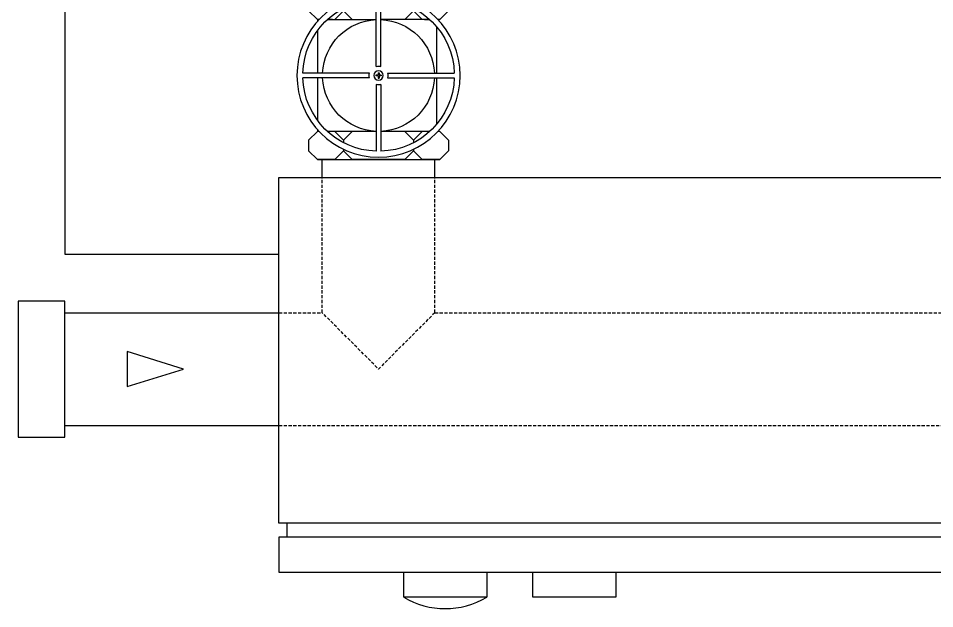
# Model space of a CAD drawing. Extents: x -14808 to 281570, y -29214 to 19989.
# Drawn here: x -192.5 to 262.4, y 9987.2 to 10280.1 of the extents above; entities that cross this region are included whole.
import ezdxf

# ---------------------------------------------------------------- set-up
doc = ezdxf.new("R2010")
doc.units = 0
doc.header["$LTSCALE"] = 0.25
doc.linetypes.add('HIDDEN', pattern=[9.525, 6.35, -3.175])
doc.layers.add('FF-TXT', color=254, linetype='Continuous')
doc.layers.add('PW-EQPM', color=31, linetype='Continuous')

# ---------------------------------------------------------------- blocks, each defined once
blk = doc.blocks.new('GV-40-T')
for p, q in [((-30, 68.25), (-26.25, 72)), ((26.25, 72), (-26.25, 72)), ((-26.25, 72), (-18.75, 72)), ((-15, 68.25), (-18.75, 72)), ((-15, 68.25), (-11.25, 72)), ((-11.25, 72), (11.25, 72)), ((15, 68.25), (11.25, 72)), ((15, 68.25), (18.75, 72)), ((18.75, 72), (26.25, 72)), ((30, 68.25), (26.25, 72)), ((-30, 63.75), (-30, 68.25)), ((-15, 67.62), (-15, 68.25)), ((-1, 39.87), (-1, 68.48)), ((1, 39.87), (1, 68.48)), ((15, 67.62), (15, 68.25)), ((30, 63.75), (30, 68.25)), ((-30, 63.75), (-26.25, 60)), ((-15, 63.75), (-18.61, 60.14)), ((-15, 63.75), (-15, 64.83)), ((-15, 63.75), (-11.25, 60)), ((15, 63.75), (11.25, 60)), ((15, 63.75), (15, 64.83)), ((15, 63.75), (18.61, 60.14)), ((30, 63.75), (26.25, 60)), ((-25.48, 60), (-26.25, 60)), ((-26.25, 60), (-25.48, 60)), ((-21.91, 60), (-1, 60)), ((-19.78, 60), (-21.91, 60)), ((21.91, 60), (1, 60)), ((19.78, 60), (21.91, 60)), ((25.48, 60), (26.25, 60)), ((26.25, 60), (25.48, 60)), ((26.25, 60), (26.25, 59.15)), ((-24.85, 56.95), (-24.85, 37)), ((26.25, 55.16), (26.25, 37)), ((-3.87, 37), (-32.48, 37)), ((-1.19, 36.2), (-0.2, 36.2)), ((-1.19, 36.2), (-0.2, 36.2)), ((-1.19, 36.2), (-1.19, 35.8)), ((-1.19, 36.2), (-1.19, 35.8)), ((-1.19, 35.8), (-0.2, 35.8)), ((-1.19, 35.8), (-0.2, 35.8)), ((-0.2, 37.19), (-0.2, 36.2)), ((0.2, 37.19), (-0.2, 37.19)), ((0.2, 37.19), (-0.2, 37.19)), ((-0.2, 37.19), (-0.2, 36.2)), ((-0.2, 35.8), (-0.2, 34.81)), ((-0.2, 35.8), (-0.2, 34.81)), ((0.2, 37.19), (0.2, 36.2)), ((0.2, 37.19), (0.2, 36.2)), ((0.2, 36.2), (1.19, 36.2)), ((0.2, 36.2), (1.19, 36.2)), ((0.2, 35.8), (1.19, 35.8)), ((0.2, 35.8), (0.2, 34.81)), ((0.2, 35.8), (0.2, 34.81)), ((0.2, 35.8), (1.19, 35.8)), ((1.19, 36.2), (1.19, 35.8)), ((1.19, 36.2), (1.19, 35.8)), ((3.87, 37), (32.48, 37)), ((-3.87, 35), (-32.48, 35)), ((-24.85, 35), (-24.85, 15.05)), ((-1, 32.13), (-1, 3.52)), ((0.2, 34.81), (-0.2, 34.81)), ((0.2, 34.81), (-0.2, 34.81)), ((1, 32.13), (1, 3.52)), ((3.87, 35), (32.48, 35)), ((26.25, 35), (26.25, 16.84)), ((-30, 8.25), (-26.25, 12)), ((-26.25, 12), (-25.48, 12)), ((-26.25, 12), (-25.48, 12)), ((-21.91, 12), (-1, 12)), ((-21.91, 12), (-19.78, 12)), ((-15, 8.25), (-18.61, 11.86)), ((-15, 8.25), (-11.25, 12)), ((1, 12), (21.91, 12)), ((15, 8.25), (11.25, 12)), ((15, 8.25), (18.61, 11.86)), ((19.78, 12), (21.91, 12)), ((25.48, 12), (26.25, 12)), ((25.48, 12), (26.25, 12)), ((26.25, 12.85), (26.25, 12)), ((30, 8.25), (26.25, 12)), ((-30, 8.25), (-30, 3.75)), ((-15, 8.25), (-15, 7.17)), ((15, 8.25), (15, 7.17)), ((30, 8.25), (30, 3.75)), ((-15, 4.38), (-15, 3.75)), ((15, 4.38), (15, 3.75)), ((-30, 3.75), (-26.25, 0)), ((26.25, 0), (-26.25, 0)), ((-26.25, 0), (-18.75, 0)), ((-15, 3.75), (-18.75, 0)), ((-15, 3.75), (-11.25, 0)), ((-11.25, 0), (11.25, 0)), ((15, 3.75), (11.25, 0)), ((15, 3.75), (18.75, 0)), ((18.75, 0), (26.25, 0)), ((30, 3.75), (26.25, 0))]:
    blk.add_line(p, q)
for radius in [35, 2]:
    blk.add_circle((0, 36), radius)
for radius, start, end in [(32.5, 91.7632, 178.2368), (32.5, 1.7632, 88.2368), (24, 92.388, 177.612), (24, 2.388, 87.612), (4, 75.5225, 104.4775), (4, 165.5225, 194.4775), (4, 345.5225, 14.4775), (32.5, 181.7632, 268.2368), (24, 182.388, 267.612), (4, 255.5225, 284.4775), (32.5, 271.7632, 358.2368), (24, 272.388, 357.612)]:
    blk.add_arc((0, 36), radius, start, end)
blk = doc.blocks.new('P-10 Top')
at = {"lineweight": 25, "ltscale": 1.032}
for p, q in [((-635.99, -222.78), (-635.99, -213.76)), ((-635.99, -222.78), (-635.99, -213.76)), ((-580.1, -222.78), (-580.1, -213.76)), ((-580.1, -222.78), (-580.1, -213.76)), ((-763.71, -289.82), (-657.52, -289.82)), ((-763.71, -345.71), (-657.52, -345.71)), ((-653.65, -394.29), (-653.65, -401.24))]:
    blk.add_line(p, q, dxfattribs=at)
at = {"color": 8, "linetype": 'HIDDEN', "lineweight": 25}
for p, q in [((-635.99, -289.82), (-635.99, -222.78)), ((-580.1, -289.82), (-580.1, -222.78)), ((-657.52, -289.82), (-635.99, -289.82)), ((-580.1, -289.82), (-183.62, -289.82)), ((-657.52, -345.71), (-106.19, -345.71))]:
    blk.add_line(p, q, dxfattribs=at)
at = {"lineweight": 25, "ltscale": 1.032}
blk.add_lwpolyline([(-642.14, 260.75), (-763.71, 260.75), (-763.71, -260.75), (-657.52, -260.75)], dxfattribs=at)
for points in [[(-106.19, -394.29), (-657.52, -394.29), (-657.52, -222.78), (-106.19, -222.78)], [(-786.86, -351.5), (-763.71, -351.5), (-763.71, -284.04), (-786.86, -284.04)], [(-106.19, -401.24), (-657.52, -401.24), (-657.52, -418.59), (-106.19, -418.59)], [(-554.32, -430.89), (-595.55, -430.89), (-595.55, -418.59), (-554.32, -418.59)], [(-490.24, -430.89), (-531.47, -430.89), (-531.47, -418.59), (-490.24, -418.59)]]:
    blk.add_lwpolyline(points, close=True, dxfattribs=at)
at = {"color": 8, "linetype": 'HIDDEN', "lineweight": 25, "extrusion": (0, 0, -1), "flags": 128}
blk.add_lwpolyline([(580.1, -289.82), (583.84, -293.57), (594.07, -303.79), (608.04, -317.77), (622.01, -303.79), (632.24, -293.57), (635.99, -289.82)], dxfattribs=at)
at = {"lineweight": 25, "ltscale": 1.032}
blk.add_arc((-574.94, -396.97), 39.69, 238.7122, 301.2878, dxfattribs=at)
at = {"layer": 'FF-TXT'}
blk.add_lwpolyline([(-704.83, -317.77), (-732.82, -309.11), (-732.82, -326.42), (-704.83, -317.77)], close=True, dxfattribs=at)
at = {"xscale": -1.157142857142857, "yscale": 1.157142857142857, "zscale": 1.157142857142857}
blk.add_blockref('GV-40-T', (-608.04, -213.76), dxfattribs=at)

msp = doc.modelspace()

# ---------------------------------------------------------------- block references
at = {"layer": 'PW-EQPM'}
msp.add_blockref('P-10 Top', (594.41, 10423.87, 0), dxfattribs=at)

doc.saveas('drawing.dxf')
